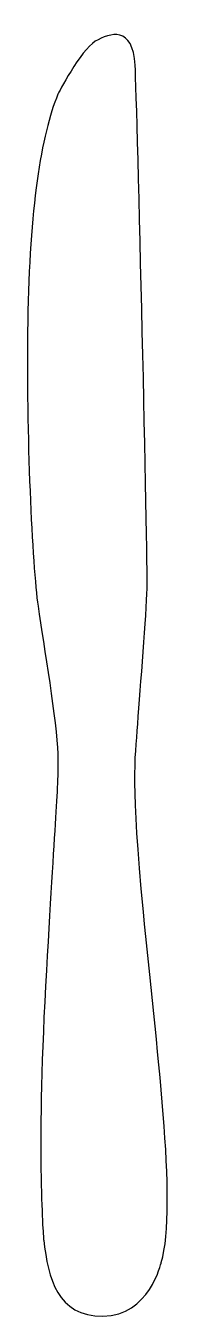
# Model space of a CAD drawing. Header units: centimetres. Extents: x -1.2 to 1.3, y -10.7 to 10.8.
import ezdxf

# ---------------------------------------------------------------- set-up
doc = ezdxf.new("R2010")
doc.units = ezdxf.units.CM
doc.header["$MEASUREMENT"] = 0
doc.layers.add('Camada 1', color=7, linetype='Continuous')

msp = doc.modelspace()

# ---------------------------------------------------------------- linework, layer by layer
at = {"layer": 'Camada 1'}
msp.add_open_spline([(-0.6574, 9.69216), (-0.6574, 9.69216), (-0.28111, 10.42707), (-0.03412, 10.57399), (-0.03412, 10.57399), (0.21284, 10.7211), (0.59503, 10.83283), (0.63028, 10.17413), (0.63028, 10.17413), (0.66552, 9.51582), (0.84584, 1.8891), (0.83023, 1.45021), (0.83023, 1.45021), (0.81457, 1.01113), (0.72051, -0.18055), (0.67346, -0.80777), (0.67346, -0.80777), (0.62642, -1.43499), (0.56366, -1.78001), (0.76744, -3.9439), (0.76744, -3.9439), (0.97133, -6.10761), (1.34775, -8.83628), (1.06541, -9.79246), (1.06541, -9.79246), (1.06541, -9.79246), (0.86163, -10.68649), (0.09328, -10.68649), (0.09328, -10.68649), (-0.67496, -10.68649), (-0.81617, -10.05903), (-0.89459, -9.41617), (-0.89459, -9.41617), (-0.89459, -9.41617), (-1.02006, -8.03645), (-0.86318, -5.18252), (-0.86318, -5.18252), (-0.70633, -2.3288), (-0.64366, -1.84258), (-0.65929, -1.30942), (-0.65929, -1.30942), (-0.67495, -0.77644), (-0.89458, 0.49364), (-0.98864, 1.15216), (-0.98864, 1.15216), (-1.0827, 1.81068), (-1.19242, 4.03739), (-1.16115, 5.90342), (-1.16115, 5.90342), (-1.12981, 7.76922), (-0.9377, 9.02777), (-0.6574, 9.69216)], degree=3, knots=[0, 0, 0, 0, 0.07142857, 0.07142857, 0.07142857, 0.07142857, 0.14285714, 0.14285714, 0.14285714, 0.14285714, 0.21428571, 0.21428571, 0.21428571, 0.21428571, 0.28571429, 0.28571429, 0.28571429, 0.28571429, 0.35714286, 0.35714286, 0.35714286, 0.35714286, 0.42857143, 0.42857143, 0.42857143, 0.42857143, 0.5, 0.5, 0.5, 0.5, 0.57142857, 0.57142857, 0.57142857, 0.57142857, 0.64285714, 0.64285714, 0.64285714, 0.64285714, 0.71428571, 0.71428571, 0.71428571, 0.71428571, 0.78571429, 0.78571429, 0.78571429, 0.78571429, 0.85714286, 0.85714286, 0.85714286, 0.85714286, 1, 1, 1, 1], dxfattribs=at)

doc.saveas('drawing.dxf')
